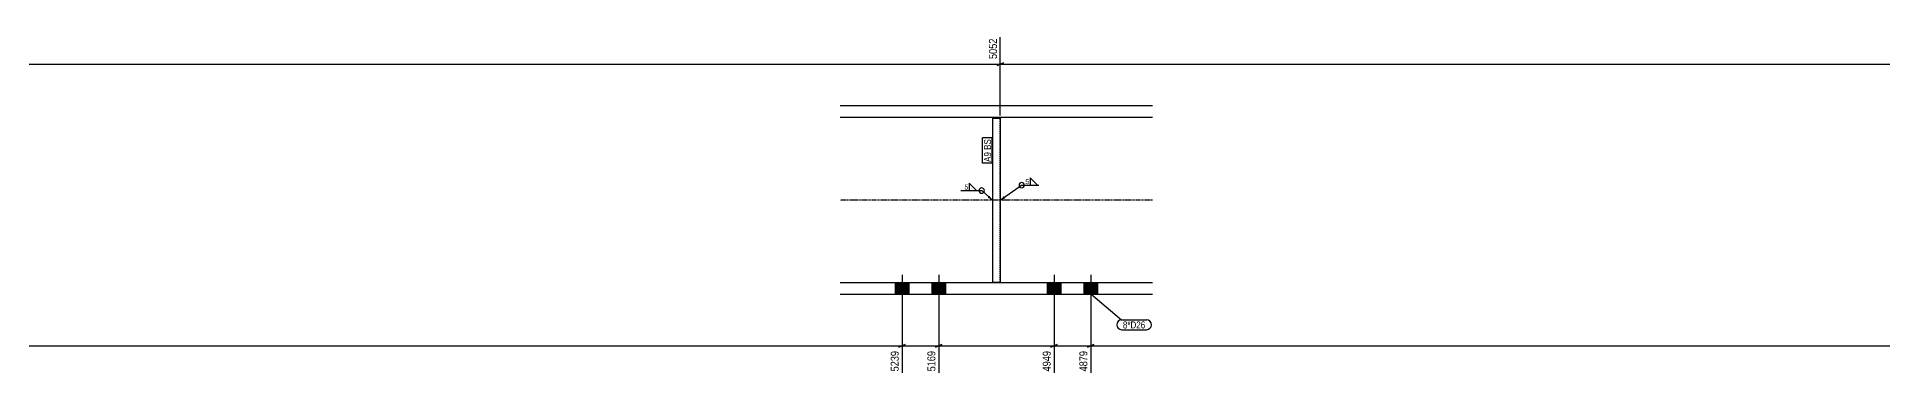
# Model space of a CAD drawing. Header units: millimetres. Extents: x 9 to 63580, y 10 to 4935.
# Drawn here: x 8135 to 11656, y 41 to 683 of the extents above; entities that cross this region are included whole.
import ezdxf

# ---------------------------------------------------------------- set-up
doc = ezdxf.new("R2010")
doc.units = ezdxf.units.MM
doc.linetypes.add('DXK_LINE_DOT2', pattern=[3.9198, 1.9599, -1.9599])
doc.linetypes.add('DXK_LINE_DOT3', pattern=[5.9187, 2.979, -0.9799, 0.9799, -0.9799])
for name, color, linetype in [('MÅLSÆTNING', 7, 'Continuous'), ('STÅL', 7, 'Continuous'), ('TEKST', 7, 'Continuous')]:
    doc.layers.add(name, color=color, linetype=linetype)
doc.styles.add('Arial Narrow', font='ARIALN.TTF', dxfattribs={"height": 0.2})

msp = doc.modelspace()

# ---------------------------------------------------------------- hatches: boundary and pattern name
at = {"layer": 'STÅL', "linetype": 'Continuous'}
for points in [[(9799, 213.7), (9773, 213.7), (9773, 191.2), (9799, 191.2)], [(9799, 213.7), (9773, 213.7), (9773, 191.2), (9799, 191.2)], [(9869, 213.7), (9843, 213.7), (9843, 191.2), (9869, 191.2)], [(9869, 213.7), (9843, 213.7), (9843, 191.2), (9869, 191.2)], [(10089, 213.7), (10063, 213.7), (10063, 191.2), (10089, 191.2)], [(10089, 213.7), (10063, 213.7), (10063, 191.2), (10089, 191.2)], [(10159, 213.7), (10133, 213.7), (10133, 191.2), (10159, 191.2)], [(10159, 213.7), (10133, 213.7), (10133, 191.2), (10159, 191.2)]]:
    msp.add_hatch(color=96, dxfattribs=at).paths.add_polyline_path(points)
at = {"layer": 'TEKST', "linetype": 'Continuous'}
for points in [[(9952.7, 379.7), (9958.5, 371.2), (9949.4, 376)], [(9983.1, 374.9), (9973.5, 371.2), (9980.2, 379)]]:
    msp.add_hatch(color=3, dxfattribs=at).paths.add_polyline_path(points)

# ---------------------------------------------------------------- linework, layer by layer
at = {"layer": 'MÅLSÆTNING', "color": 7, "linetype": 'Continuous'}
for p, q in [((9973.5, 532.7), (9973.5, 682.5)), ((9973.5, 532.7), (9973.5, 682.5)), ((7873.2, 630.9), (9973.5, 630.9)), ((9979.5, 633.3), (9967.5, 628.5)), ((9967.5, 628.5), (9979.5, 633.3)), ((9973.5, 630.9), (14980.8, 630.9)), ((9786, 167.2), (9786, 41.6)), ((9786, 167.2), (9786, 41.6)), ((9856, 167.2), (9856, 41.6)), ((9856, 167.2), (9856, 41.6)), ((10076, 167.2), (10076, 41.6)), ((10146, 167.2), (10146, 41.6)), ((89.9, 93.2), (9786, 93.2)), ((9792, 95.6), (9780, 90.8)), ((9780, 90.8), (9792, 95.6)), ((9786, 93.2), (9856, 93.2)), ((9862, 95.6), (9850, 90.8)), ((9850, 90.8), (9862, 95.6)), ((9856, 93.2), (10076, 93.2)), ((10070, 90.8), (10082, 95.6)), ((10140, 90.8), (10152, 95.6))]:
    msp.add_line(p, q, dxfattribs=at)
at = {"layer": 'STÅL', "color": 2, "linetype": 'Continuous'}
for p, q in [((10264, 551.2), (9668, 551.2)), ((10264, 528.7), (9668, 528.7)), ((9958.5, 527.7), (9958.5, 214.7)), ((9958.5, 527.7), (9973.5, 527.7)), ((9973.5, 527.7), (9973.5, 214.7)), ((10264, 213.7), (9668, 213.7)), ((9958.5, 214.7), (9973.5, 214.7)), ((10264, 191.2), (9668, 191.2))]:
    msp.add_line(p, q, dxfattribs=at)
at = {"layer": 'STÅL', "color": 7, "linetype": 'DXK_LINE_DOT2'}
for p, q in [((9958.5, 527.7), (9958.5, 214.7)), ((9973.5, 527.7), (9958.5, 527.7)), ((9973.5, 214.7), (9973.5, 527.7)), ((9958.5, 214.7), (9973.5, 214.7))]:
    msp.add_line(p, q, dxfattribs=at)
at = {"layer": 'STÅL', "color": 7, "linetype": 'DXK_LINE_DOT3'}
msp.add_line((10264, 371.2), (9668, 371.2), dxfattribs=at)
at = {"layer": 'STÅL', "color": 96, "linetype": 'Continuous'}
for p, q in [((9773, 213.7), (9773, 191.2)), ((9773, 213.7), (9773, 191.2)), ((9786, 228.7), (9786, 123.7)), ((9786, 228.7), (9786, 123.7)), ((9799, 213.7), (9799, 191.2)), ((9799, 213.7), (9799, 191.2)), ((9843, 213.7), (9843, 191.2)), ((9843, 213.7), (9843, 191.2)), ((9856, 228.7), (9856, 123.7)), ((9856, 228.7), (9856, 123.7)), ((9869, 213.7), (9869, 191.2)), ((9869, 213.7), (9869, 191.2)), ((10063, 213.7), (10063, 191.2)), ((10063, 213.7), (10063, 191.2)), ((10076, 228.7), (10076, 123.7)), ((10076, 228.7), (10076, 123.7)), ((10089, 213.7), (10089, 191.2)), ((10089, 213.7), (10089, 191.2)), ((10133, 213.7), (10133, 191.2)), ((10133, 213.7), (10133, 191.2)), ((10146, 228.7), (10146, 123.7)), ((10146, 228.7), (10146, 123.7)), ((10159, 213.7), (10159, 191.2)), ((10159, 213.7), (10159, 191.2))]:
    msp.add_line(p, q, dxfattribs=at)
at = {"layer": 'TEKST', "color": 3, "linetype": 'Continuous'}
msp.add_line((9958.5, 371.2), (9938, 389.5), dxfattribs=at)
for start, end in [(90, 270), (270, 90)]:
    msp.add_arc((9938, 389.5), 5, start, end, dxfattribs=at)

# ---------------------------------------------------------------- wipeouts: each hides what was drawn before it
at = {"color": 0}
for points in [[(9911.8, 390.7), (9911.8, 402.3), (9904.2, 402.3), (9904.2, 390.7)], [(10028.1, 401.1), (10028.1, 412.7), (10020.4, 412.7), (10020.4, 401.1)], [(10250, 126.5), (10250, 140.5), (10207.4, 140.5), (10207.4, 126.5)]]:
    msp.add_wipeout(points, dxfattribs=at).dxf.layer = 'TEKST'

# ---------------------------------------------------------------- next in the draw order: linework, layer by layer
at = {"layer": 'TEKST', "color": 3, "linetype": 'Continuous'}
for p, q in [((9898, 389.5), (9938, 389.5)), ((9928.2, 389.5), (9913.9, 403.8)), ((9913.9, 403.8), (9913.9, 389.5)), ((9913.9, 389.5), (9928.2, 389.5)), ((9973.5, 371.2), (10014.2, 399.9)), ((10014.2, 399.9), (10047.3, 399.9)), ((10044.5, 399.9), (10030.2, 414.2)), ((10030.2, 414.2), (10030.2, 399.9)), ((10030.2, 399.9), (10044.5, 399.9))]:
    msp.add_line(p, q, dxfattribs=at)
for start, end in [(90, 270), (270, 90)]:
    msp.add_arc((10014.2, 399.9), 5, start, end, dxfattribs=at)

# ---------------------------------------------------------------- next in the draw order: texts
at = {"layer": 'TEKST', "color": 3, "style": 'Arial Narrow'}
for p in [(9905, 391.5), (10021.2, 401.9)]:
    msp.add_text('5', height=9.54, dxfattribs=at).set_placement(p)

# ---------------------------------------------------------------- next in the draw order: wipeouts: each hides what was drawn before it
at = {"color": 0, "linetype": 'Continuous'}
for points in [[(9970.3, 682.8), (9947.9, 682.8), (9947.9, 637.4), (9970.3, 637.4)], [(9782.8, 86.7), (9760.4, 86.7), (9760.4, 41.3), (9782.8, 41.3)], [(9852.8, 86.7), (9830.4, 86.7), (9830.4, 41.3), (9852.8, 41.3)], [(10072.8, 86.7), (10050.4, 86.7), (10050.4, 41.3), (10072.8, 41.3)]]:
    msp.add_wipeout(points, dxfattribs=at).dxf.layer = 'MÅLSÆTNING'
at = {"color": 0}
for points in [[(9955.7, 463), (9941.7, 463), (9941.7, 444.3), (9955.7, 444.3)], [(10250, 126.5), (10250, 140.5), (10207.4, 140.5), (10207.4, 126.5)]]:
    msp.add_wipeout(points, dxfattribs=at).dxf.layer = 'TEKST'

# ---------------------------------------------------------------- next in the draw order: linework, layer by layer
at = {"layer": 'MÅLSÆTNING', "color": 7, "linetype": 'Continuous'}
for p, q in [((10076, 167.2), (10076, 41.6)), ((10082, 95.6), (10070, 90.8)), ((10076, 93.2), (10146, 93.2))]:
    msp.add_line(p, q, dxfattribs=at)
at = {"layer": 'TEKST', "color": 7, "linetype": 'Continuous'}
for p, q in [((10146, 192.4), (10205, 142.9)), ((10205, 142.9), (10252.4, 142.9)), ((10205, 124.1), (10252.4, 124.1))]:
    msp.add_line(p, q, dxfattribs=at)
for centre, start, end in [((10205, 133.5), 90, 270), ((10252.4, 133.5), 270, 90)]:
    msp.add_arc(centre, 9.4, start, end, dxfattribs=at)

# ---------------------------------------------------------------- next in the draw order: texts
at = {"layer": 'MÅLSÆTNING', "color": 3, "linetype": 'Continuous', "style": 'Arial Narrow'}
for s, p in [('5052', (9967.1, 640.6)), ('5239', (9779.6, 44.5)), ('5169', (9849.6, 44.5)), ('4949', (10069.6, 44.5))]:
    msp.add_text(s, height=15.27, rotation=90.0002, dxfattribs=at).set_placement(p)
at = {"layer": 'TEKST', "color": 3, "style": 'Arial Narrow'}
msp.add_text('8*D26', height=13.36, dxfattribs=at).set_placement((10207.4, 126.5))

# ---------------------------------------------------------------- next in the draw order: wipeouts: each hides what was drawn before it
at = {"color": 0}
msp.add_wipeout([(9955.7, 463), (9941.7, 463), (9941.7, 444.3), (9955.7, 444.3)], dxfattribs=at).dxf.layer = 'TEKST'

# ---------------------------------------------------------------- next in the draw order: linework, layer by layer
at = {"layer": 'TEKST', "color": 7, "linetype": 'Continuous'}
msp.add_line((9958.1, 441.9), (9939.3, 441.9), dxfattribs=at)

# ---------------------------------------------------------------- next in the draw order: wipeouts: each hides what was drawn before it
at = {"color": 0, "linetype": 'Continuous'}
msp.add_wipeout([(10142.8, 86.7), (10120.4, 86.7), (10120.4, 41.3), (10142.8, 41.3)], dxfattribs=at).dxf.layer = 'MÅLSÆTNING'
at = {"color": 0}
msp.add_wipeout([(9955.7, 487.7), (9941.7, 487.7), (9941.7, 467.2), (9955.7, 467.2)], dxfattribs=at).dxf.layer = 'TEKST'

# ---------------------------------------------------------------- next in the draw order: linework, layer by layer
at = {"layer": 'MÅLSÆTNING', "color": 7, "linetype": 'Continuous'}
for p, q in [((10146, 167.2), (10146, 41.6)), ((10152, 95.6), (10140, 90.8)), ((10146, 93.2), (14980.8, 93.2))]:
    msp.add_line(p, q, dxfattribs=at)

# ---------------------------------------------------------------- next in the draw order: texts
at = {"layer": 'MÅLSÆTNING', "color": 3, "linetype": 'Continuous', "style": 'Arial Narrow'}
msp.add_text('4879', height=15.27, rotation=90.0002, dxfattribs=at).set_placement((10139.6, 44.5))

# ---------------------------------------------------------------- next in the draw order: wipeouts: each hides what was drawn before it
at = {"color": 0}
msp.add_wipeout([(9955.7, 487.7), (9941.7, 487.7), (9941.7, 467.2), (9955.7, 467.2)], dxfattribs=at).dxf.layer = 'TEKST'

# ---------------------------------------------------------------- next in the draw order: linework, layer by layer
at = {"layer": 'TEKST', "color": 7, "linetype": 'Continuous'}
for p, q in [((9939.3, 441.9), (9939.3, 490.1)), ((9958.1, 490.1), (9939.3, 490.1)), ((9958.1, 441.9), (9958.1, 490.1))]:
    msp.add_line(p, q, dxfattribs=at)

# ---------------------------------------------------------------- next in the draw order: texts
at = {"layer": 'TEKST', "color": 3, "style": 'Arial Narrow'}
for s, p in [('BS', (9955.7, 467.2)), ('A9', (9955.7, 444.3))]:
    msp.add_text(s, height=13.36, rotation=90.0002, dxfattribs=at).set_placement(p)

doc.saveas('drawing.dxf')
